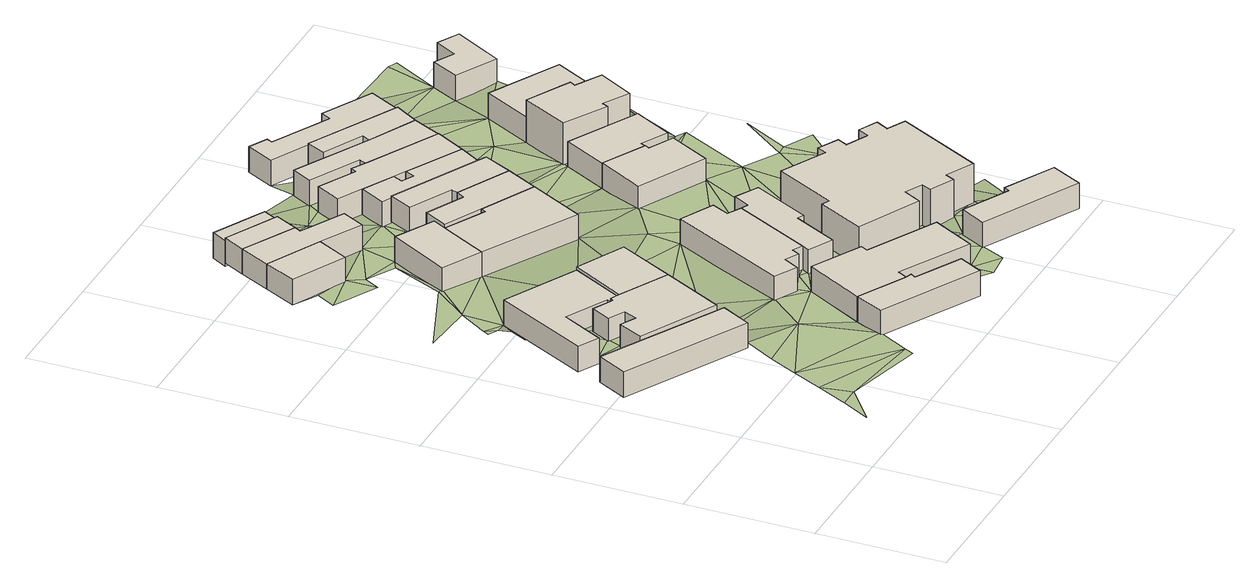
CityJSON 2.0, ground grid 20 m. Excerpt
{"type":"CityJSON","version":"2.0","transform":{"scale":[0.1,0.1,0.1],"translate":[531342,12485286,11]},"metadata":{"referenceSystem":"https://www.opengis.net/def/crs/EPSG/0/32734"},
"CityObjects":{
"building1":{"type":"Building","attributes":{"address":"34 Kingsley Road Salt River Cape Town","building":"house","building:levels":1,"building_height":4.1,"plus_code":"4FRW3F97+GPG","ground_height":12.04,"roof_height":16.14},"geometry":[{"type":"Solid","lod":"1","boundaries":[[[[0,1,2,3]],[[1,4,5,2]],[[4,6,7,5]],[[6,0,3,7]],[[3,2,5,7]],[[6,4,1,0]]]]}]},
"building2":{"type":"Building","attributes":{"address":"56 Tennyson Street Salt River Cape Town","building":"house","building:levels":1,"building_height":4.1,"plus_code":"4FRW3F97+HQJ","ground_height":11.59,"roof_height":15.69},"geometry":[{"type":"Solid","lod":"1","boundaries":[[[[8,9,10,11]],[[9,12,13,10]],[[12,14,15,13]],[[14,16,17,15]],[[16,18,19,17]],[[18,20,21,19]],[[20,22,23,21]],[[22,8,11,23]],[[11,10,13,15,17,19,21,23]],[[22,20,18,16,14,12,9,8]]]]}]},
"building3":{"type":"Building","attributes":{"address":"Kingsley Road Salt River Cape Town","building":"house","building:levels":1,"building_height":4.1,"plus_code":"4FRW3F97+GQV","ground_height":12.04,"roof_height":16.14},"geometry":[{"type":"Solid","lod":"1","boundaries":[[[[24,25,26,27]],[[25,28,29,26]],[[28,30,31,29]],[[30,32,33,31]],[[32,34,35,33]],[[34,36,37,35]],[[36,38,39,37]],[[38,40,41,39]],[[40,42,43,41]],[[42,44,45,43]],[[44,24,27,45]],[[27,26,29,31,33,35,37,39,41,43,45]],[[44,42,40,38,36,34,32,30,28,25,24]]]]}]},
"building4":{"type":"Building","attributes":{"address":"25 Goldsmith Road Salt River Cape Town","building":"house","building:levels":1,"building_height":4.1,"plus_code":"4FRW3F97+PPH","ground_height":10.77,"roof_height":14.87},"geometry":[{"type":"Solid","lod":"1","boundaries":[[[[46,47,48,49]],[[47,50,51,48]],[[50,52,53,51]],[[52,46,49,53]],[[49,48,51,53]],[[52,50,47,46]]]]}]},
"building5":{"type":"Building","attributes":{"address":"30 Kingsley Road Salt River Cape Town","building":"house","building:levels":1,"building_height":4.1,"plus_code":"4FRW3F97+HRC","ground_height":12.04,"roof_height":16.14},"geometry":[{"type":"Solid","lod":"1","boundaries":[[[[54,25,26,55]],[[25,24,27,26]],[[24,56,57,27]],[[56,54,55,57]],[[55,26,27,57]],[[56,24,25,54]]]]}]},
"building6":{"type":"Building","attributes":{"address":"23 Kingsley Road Salt River Cape Town","building":"house","building:levels":1,"building_height":4.1,"plus_code":"4FRW3F97+CVC","ground_height":12.57,"roof_height":16.67},"geometry":[{"type":"Solid","lod":"1","boundaries":[[[[58,59,60,61]],[[59,62,63,60]],[[62,64,65,63]],[[64,66,67,65]],[[66,68,69,67]],[[68,70,71,69]],[[70,58,61,71]],[[61,60,63,65,67,69,71]],[[70,68,66,64,62,59,58]]]]}]},
"building7":{"type":"Building","attributes":{"address":"23 Goldsmith Road Salt River Cape Town","building":"house","building:levels":1,"building_height":4.1,"plus_code":"4FRW3F97+PQP","ground_height":10.74,"roof_height":14.84},"geometry":[{"type":"Solid","lod":"1","boundaries":[[[[72,46,49,73]],[[46,52,53,49]],[[52,74,75,53]],[[74,76,77,75]],[[76,78,79,77]],[[78,80,81,79]],[[80,72,73,81]],[[73,49,53,75,77,79,81]],[[80,78,76,74,52,46,72]]]]}]},
"building8":{"type":"Building","attributes":{"address":"Tennyson Street","building":"house","building:levels":1,"building_height":4.1,"plus_code":"4FRW3F97+MQ9","ground_height":11.11,"roof_height":15.21},"geometry":[{"type":"Solid","lod":"1","boundaries":[[[[82,83,84,85]],[[83,86,87,84]],[[86,88,89,87]],[[88,90,91,89]],[[90,82,85,91]],[[85,84,87,89,91]],[[90,88,86,83,82]]]]}]},
"building9":{"type":"Building","attributes":{"address":"Goldsmith Road Salt River Cape Town","building":"house","building:levels":1,"building_height":4.1,"plus_code":"4FRW3F97+QQ3","ground_height":10.74,"roof_height":14.84},"geometry":[{"type":"Solid","lod":"1","boundaries":[[[[92,72,73,93]],[[72,80,81,73]],[[80,94,95,81]],[[94,92,93,95]],[[93,73,81,95]],[[94,80,72,92]]]]}]},
"building10":{"type":"Building","attributes":{"address":"19 Kingsley Road Salt River Cape Town","building":"house","building:levels":1,"building_height":4.1,"plus_code":"4FRW3F97+FV2","ground_height":12.57,"roof_height":16.67},"geometry":[{"type":"Solid","lod":"1","boundaries":[[[[70,68,69,71]],[[68,96,97,69]],[[96,98,99,97]],[[98,100,101,99]],[[100,102,103,101]],[[102,104,105,103]],[[104,106,107,105]],[[106,70,71,107]],[[71,69,97,99,101,103,105,107]],[[106,104,102,100,98,96,68,70]]]]}]},
"building11":{"type":"Building","attributes":{"address":"Goldsmith Road Salt River Cape Town","building":"house","building:levels":1,"building_height":4.1,"plus_code":"4FRW3F97+QQ8","ground_height":10.3,"roof_height":14.4},"geometry":[{"type":"Solid","lod":"1","boundaries":[[[[108,109,110,111]],[[109,112,113,110]],[[112,114,115,113]],[[114,108,111,115]],[[111,110,113,115]],[[114,112,109,108]]]]}]},
"building12":{"type":"Building","attributes":{"address":"Salt River Cape Town","building":"house","building:levels":1,"building_height":4.1,"plus_code":"4FRW3F97+GVF","ground_height":12.04,"roof_height":16.14},"geometry":[{"type":"Solid","lod":"1","boundaries":[[[[116,117,118,119]],[[117,120,121,118]],[[120,122,123,121]],[[122,124,125,123]],[[124,126,127,125]],[[126,128,129,127]],[[128,130,131,129]],[[130,132,133,131]],[[132,134,135,133]],[[134,116,119,135]],[[119,118,121,123,125,127,129,131,133,135]],[[134,132,130,128,126,124,122,120,117,116]]]]}]},
"building13":{"type":"Building","attributes":{"address":"28 Kingsley Road Salt River Cape Town","building":"house","building:levels":1,"building_height":4.1,"plus_code":"4FRW3F97+JRQ","ground_height":11.11,"roof_height":15.21},"geometry":[{"type":"Solid","lod":"1","boundaries":[[[[136,137,138,139]],[[137,140,141,138]],[[140,83,84,141]],[[83,82,85,84]],[[82,142,143,85]],[[142,136,139,143]],[[139,138,141,84,85,143]],[[142,82,83,140,137,136]]]]}]},
"building14":{"type":"Building","attributes":{"address":"Salt River Cape Town","building":"house","building:levels":1,"building_height":4.1,"plus_code":"4FRW3F97+GWC","ground_height":12.04,"roof_height":16.14},"geometry":[{"type":"Solid","lod":"1","boundaries":[[[[116,134,135,119]],[[134,144,145,135]],[[144,146,147,145]],[[146,148,149,147]],[[148,150,151,149]],[[150,152,153,151]],[[152,154,155,153]],[[154,156,157,155]],[[156,116,119,157]],[[119,135,145,147,149,151,153,155,157]],[[156,154,152,150,148,146,144,134,116]]]]}]},
"building15":{"type":"Building","attributes":{"address":"26 Kingsley Road Salt River Cape Town","building":"house","building:levels":1,"building_height":4.1,"plus_code":"4FRW3F97+MV6","ground_height":11.11,"roof_height":15.21},"geometry":[{"type":"Solid","lod":"1","boundaries":[[[[136,158,159,139]],[[158,160,161,159]],[[160,162,163,161]],[[162,164,165,163]],[[164,166,167,165]],[[166,137,138,167]],[[137,136,139,138]],[[139,159,161,163,165,167,138]],[[137,166,164,162,160,158,136]]]]}]},
"building16":{"type":"Building","attributes":{"address":"24 Kingsley Road Salt River Cape Town","building":"house","building:levels":1,"building_height":4.1,"plus_code":"4FRW3F97+MVM","ground_height":11.11,"roof_height":15.21},"geometry":[{"type":"Solid","lod":"1","boundaries":[[[[158,168,169,159]],[[168,170,171,169]],[[170,172,173,171]],[[172,174,175,173]],[[174,176,177,175]],[[176,160,161,177]],[[160,158,159,161]],[[159,169,171,173,175,177,161]],[[160,176,174,172,170,168,158]]]]}]},
"building17":{"type":"Building","attributes":{"address":"22 Kingsley Road Salt River Cape Town","building":"house","building:levels":1,"building_height":4.1,"plus_code":"4FRW3F97+PV3","ground_height":10.74,"roof_height":14.84},"geometry":[{"type":"Solid","lod":"1","boundaries":[[[[178,179,180,181]],[[179,182,183,180]],[[182,184,185,183]],[[184,186,187,185]],[[186,188,189,187]],[[188,190,191,189]],[[190,192,193,191]],[[192,194,195,193]],[[194,178,181,195]],[[181,180,183,185,187,189,191,193,195]],[[194,192,190,188,186,184,182,179,178]]]]}]},
"building18":{"type":"Building","attributes":{"address":"Chatham Road Salt River Cape Town","building":"house","building:levels":1,"building_height":4.1,"plus_code":"4FRW3F97+CX7","ground_height":12.63,"roof_height":16.73},"geometry":[{"type":"Solid","lod":"1","boundaries":[[[[196,197,198,199]],[[197,200,201,198]],[[200,202,203,201]],[[202,204,205,203]],[[204,206,207,205]],[[206,196,199,207]],[[199,198,201,203,205,207]],[[206,204,202,200,197,196]]]]}]},
"building19":{"type":"Building","attributes":{"address":"20 Kingsley Road Salt River Cape Town","building":"house","building:levels":1,"building_height":4.1,"plus_code":"4FRW3F97+PVG","ground_height":10.74,"roof_height":14.84},"geometry":[{"type":"Solid","lod":"1","boundaries":[[[[179,208,209,180]],[[208,210,211,209]],[[210,212,213,211]],[[212,214,215,213]],[[214,216,217,215]],[[216,218,219,217]],[[218,190,191,219]],[[190,188,189,191]],[[188,182,183,189]],[[182,179,180,183]],[[180,209,211,213,215,217,219,191,189,183]],[[182,188,190,218,216,214,212,210,208,179]]]]}]},
"building20":{"type":"Building","attributes":{"address":"Tennyson Street Masjied 68 Tennyson Street Salt River Cape Town","building":"church","building:levels":2,"amenity":"place_of_worship","building_height":6.9,"plus_code":"4FRW3F97+FWQ","ground_height":11.84,"roof_height":18.74},"geometry":[{"type":"Solid","lod":"1","boundaries":[[[[220,221,222,223]],[[221,224,225,222]],[[224,226,227,225]],[[226,228,229,227]],[[228,230,231,229]],[[230,232,233,231]],[[232,234,235,233]],[[234,236,237,235]],[[236,238,239,237]],[[238,240,241,239]],[[240,242,243,241]],[[242,244,245,243]],[[244,246,247,245]],[[246,248,249,247]],[[248,250,251,249]],[[250,252,253,251]],[[252,254,255,253]],[[254,256,257,255]],[[256,258,259,257]],[[258,220,223,259]],[[223,222,225,227,229,231,233,235,237,239,241,243,245,247,249,251,253,255,257,259]],[[258,256,254,252,250,248,246,244,242,240,238,236,234,232,230,228,226,224,221,220]]]]}]},
"building21":{"type":"Building","attributes":{"address":"18 Kingsley Road Salt River Cape Town","building":"house","building:levels":1,"building_height":4.1,"plus_code":"4FRW3F97+PVP","ground_height":10.62,"roof_height":14.72},"geometry":[{"type":"Solid","lod":"1","boundaries":[[[[260,261,262,263]],[[261,264,265,262]],[[264,266,267,265]],[[266,268,269,267]],[[268,270,271,269]],[[270,272,273,271]],[[272,260,263,273]],[[263,262,265,267,269,271,273]],[[272,270,268,266,264,261,260]]]]}]},
"building22":{"type":"Building","attributes":{"address":"15 Kingsley Road Salt River Cape Town","building":"house","building:levels":1,"building_height":4.1,"plus_code":"4FRW3F97+HWW","ground_height":11.32,"roof_height":15.42},"geometry":[{"type":"Solid","lod":"1","boundaries":[[[[274,275,276,277]],[[275,278,279,276]],[[278,280,281,279]],[[280,282,283,281]],[[282,284,285,283]],[[284,274,277,285]],[[277,276,279,281,283,285]],[[284,282,280,278,275,274]]]]}]},
"building23":{"type":"Building","attributes":{"address":"16 Kingsley Road Salt River Cape Town","building":"house","building:levels":1,"building_height":4.1,"plus_code":"4FRW3F97+QW2","ground_height":10.62,"roof_height":14.72},"geometry":[{"type":"Solid","lod":"1","boundaries":[[[[261,286,287,262]],[[286,288,289,287]],[[288,290,291,289]],[[290,292,293,291]],[[292,264,265,293]],[[264,261,262,265]],[[262,287,289,291,293,265]],[[264,292,290,288,286,261]]]]}]},
"building24":{"type":"Building","attributes":{"address":"14 Kingsley Road Salt River Cape Town","building":"house","building:levels":1,"building_height":4.1,"plus_code":"4FRW3F97+QW6","ground_height":10.35,"roof_height":14.45},"geometry":[{"type":"Solid","lod":"1","boundaries":[[[[294,295,296,297]],[[295,298,299,296]],[[298,300,301,299]],[[300,302,303,301]],[[302,304,305,303]],[[304,306,307,305]],[[306,308,309,307]],[[308,310,311,309]],[[310,294,297,311]],[[297,296,299,301,303,305,307,309,311]],[[310,308,306,304,302,300,298,295,294]]]]}]},
"building25":{"type":"Building","attributes":{"address":"13 Kingsley Road Salt River Cape Town","building":"house","building:levels":1,"building_height":4.1,"plus_code":"4FRW3F97+JXC","ground_height":11.32,"roof_height":15.42},"geometry":[{"type":"Solid","lod":"1","boundaries":[[[[275,274,312,313]],[[274,314,315,312]],[[314,316,317,315]],[[316,318,319,317]],[[318,320,321,319]],[[320,275,313,321]],[[313,312,315,317,319,321]],[[320,318,316,314,274,275]]]]}]},
"building26":{"type":"Building","attributes":{"address":"11 Kingsley Road Salt River Cape Town","building":"house","building:levels":2,"building_height":6.9,"plus_code":"4FRW3F97+MX3","ground_height":10.92,"roof_height":17.82},"geometry":[{"type":"Solid","lod":"1","boundaries":[[[[322,323,324,325]],[[323,326,327,324]],[[326,328,329,327]],[[328,330,331,329]],[[330,332,333,331]],[[332,334,335,333]],[[334,336,337,335]],[[336,322,325,337]],[[325,324,327,329,331,333,335,337]],[[336,334,332,330,328,326,323,322]]]]}]},
"building27":{"type":"Building","attributes":{"address":"9 Kingsley Road Salt River Cape Town","building":"house","building:levels":1,"building_height":4.1,"plus_code":"4FRW3F97+MXH","ground_height":10.92,"roof_height":15.02},"geometry":[{"type":"Solid","lod":"1","boundaries":[[[[322,336,338,339]],[[336,340,341,338]],[[340,342,343,341]],[[342,344,345,343]],[[344,346,347,345]],[[346,322,339,347]],[[339,338,341,343,345,347]],[[346,344,342,340,336,322]]]]}]},
"building28":{"type":"Building","attributes":{"address":"7 Kingsley Road Salt River Cape Town","building":"house","building:levels":1,"building_height":4.1,"plus_code":"4FRW3F98+P2C","ground_height":10.5,"roof_height":14.6},"geometry":[{"type":"Solid","lod":"1","boundaries":[[[[348,349,350,351]],[[349,352,353,350]],[[352,354,355,353]],[[354,356,357,355]],[[356,358,359,357]],[[358,348,351,359]],[[351,350,353,355,357,359]],[[358,356,354,352,349,348]]]]}]},
"terrain1":{"type":"TINRelief","geometry":[{"type":"CompositeSurface","lod":"1","boundaries":[[[360,361,362]],[[362,361,363]],[[364,363,361]],[[363,364,365]],[[366,367,368]],[[367,369,1]],[[364,361,370]],[[368,371,366]],[[366,371,372]],[[365,373,374]],[[375,371,368]],[[376,375,368]],[[364,377,365]],[[372,371,378]],[[379,9,380]],[[367,1,44]],[[381,382,383]],[[384,374,373]],[[9,383,380]],[[373,365,377]],[[381,383,9]],[[385,372,378]],[[381,9,386]],[[387,388,378]],[[378,388,385]],[[384,373,1]],[[386,389,390]],[[373,377,70]],[[44,1,391]],[[391,1,373]],[[9,392,386]],[[44,393,24]],[[389,386,394]],[[395,396,397]],[[396,395,47]],[[393,44,391]],[[106,373,70]],[[397,398,395]],[[54,392,9]],[[386,392,394]],[[391,373,106]],[[395,398,399]],[[389,394,400]],[[106,401,391]],[[402,403,404]],[[400,394,88]],[[395,399,405]],[[406,407,402]],[[122,24,393]],[[400,88,399]],[[407,403,402]],[[408,401,106]],[[122,393,391]],[[52,395,405]],[[401,408,409]],[[405,399,88]],[[408,106,410]],[[411,392,54]],[[410,106,412]],[[24,122,56]],[[106,104,412]],[[54,56,411]],[[413,403,407]],[[414,415,408]],[[408,410,414]],[[405,88,416]],[[80,78,76]],[[417,410,412]],[[418,104,102]],[[104,418,412]],[[88,86,416]],[[407,419,413]],[[412,418,417]],[[83,166,86]],[[420,94,80]],[[421,166,83]],[[420,80,76]],[[86,166,164]],[[416,86,164]],[[418,102,422]],[[416,423,405]],[[419,424,413]],[[56,122,425]],[[56,425,411]],[[76,405,423]],[[94,420,426]],[[417,418,427]],[[416,164,174]],[[166,421,428]],[[423,416,174]],[[413,424,429]],[[76,218,420]],[[417,427,148]],[[426,420,430]],[[76,423,218]],[[422,413,429]],[[431,418,422]],[[172,423,174]],[[174,164,176]],[[425,122,120]],[[427,150,148]],[[420,218,216]],[[160,164,162]],[[427,432,150]],[[218,423,190]],[[433,430,420]],[[160,176,164]],[[116,120,117]],[[422,429,434]],[[216,433,420]],[[435,411,425]],[[422,436,431]],[[154,120,116]],[[154,116,156]],[[437,411,438]],[[120,435,425]],[[150,432,439]],[[434,436,422]],[[438,411,435]],[[440,430,433]],[[436,441,431]],[[216,212,433]],[[439,152,150]],[[441,436,442]],[[212,216,214]],[[436,434,443]],[[444,445,446]],[[444,447,445]],[[154,448,120]],[[275,437,438]],[[433,212,449]],[[443,434,202]],[[275,438,435]],[[434,204,202]],[[435,120,448]],[[439,450,152]],[[152,448,154]],[[440,451,308]],[[212,210,449]],[[452,453,443]],[[439,454,450]],[[452,443,202]],[[320,455,437]],[[451,440,456]],[[320,437,275]],[[450,457,152]],[[454,458,450]],[[452,202,459]],[[460,170,168]],[[455,461,168]],[[459,202,462]],[[457,448,152]],[[202,200,462]],[[457,450,458]],[[459,463,452]],[[456,464,451]],[[320,461,455]],[[452,463,465]],[[460,168,466]],[[467,463,459]],[[468,459,462]],[[230,228,232]],[[168,461,466]],[[448,457,469]],[[469,274,470]],[[232,471,458]],[[472,452,465]],[[473,460,466]],[[228,226,232]],[[463,474,465]],[[274,469,314]],[[458,475,457]],[[320,476,461]],[[469,477,314]],[[226,471,232]],[[471,475,458]],[[466,261,473]],[[466,461,322]],[[224,478,472]],[[224,471,226]],[[479,469,457]],[[476,320,480]],[[477,469,479]],[[475,471,481]],[[466,346,261]],[[482,480,477]],[[483,476,484]],[[479,482,477]],[[466,322,346]],[[346,286,261]],[[484,476,480]],[[485,481,471]],[[486,487,286]],[[475,481,488]],[[486,286,346]],[[480,482,489]],[[484,480,489]],[[490,491,492]],[[486,346,349]],[[492,484,489]],[[490,493,340]],[[487,486,348]],[[492,493,490]],[[494,489,482]],[[495,487,348]],[[349,348,486]],[[496,492,489]],[[493,492,496]],[[346,497,349]],[[344,498,346]],[[346,498,497]],[[493,496,344]],[[348,499,495]],[[348,500,499]]]}]}
},
"vertices":[
[202,278,19],[227,325,19],[227,325,60],[202,278,60],[34,429,19],[34,429,60],[9,382,19],[9,382,60],
[247,558,14],[131,618,14],[131,618,55],[247,558,55],[55,471,14],[55,471,55],[88,454,14],[88,454,55],[123,520,14],[123,520,55],[189,486,14],[189,486,55],[187,480,14],[187,480,55],[202,473,14],[202,473,55],
[279,433,19],[202,473,19],[202,473,60],[279,433,60],[187,480,19],[187,480,60],[183,475,19],[183,475,60],[151,491,19],[151,491,60],[135,461,19],[135,461,60],[161,447,19],[161,447,60],[151,426,19],[151,426,60],[127,439,19],[127,439,60],[107,400,19],[107,400,60],[229,337,19],[229,337,60],
[102,965,6],[77,915,6],[77,915,47],[102,965,47],[162,872,6],[162,872,47],[188,922,6],[188,922,47],
[247,558,19],[247,558,60],[324,520,19],[324,520,60],
[300,119,24],[455,36,24],[455,36,65],[300,119,65],[475,73,24],[475,73,65],[403,112,24],[403,112,65],[408,120,24],[408,120,65],[398,123,24],[398,123,65],[322,164,24],[322,164,65],
[126,1013,6],[126,1013,47],[253,886,6],[253,886,47],[272,922,6],[272,922,47],[203,959,6],[203,959,47],[209,969,6],[209,969,47],
[247,702,9],[287,776,9],[287,776,50],[247,702,50],[299,797,9],[299,797,50],[237,830,9],[237,830,50],[185,735,9],[185,735,50],
[144,1047,6],[144,1047,47],[227,1004,6],[227,1004,47],
[406,138,24],[406,138,65],[517,78,24],[517,78,65],[553,145,24],[553,145,65],[444,203,24],[444,203,65],[450,214,24],[450,214,65],[372,256,24],[372,256,65],
[158,1071,1],[144,1047,1],[144,1047,42],[158,1071,42],[227,1004,1],[227,1004,42],[240,1029,1],[240,1029,42],
[487,413,19],[466,425,19],[466,425,60],[487,413,60],[479,452,19],[479,452,60],[426,479,19],[426,479,60],[333,295,19],[333,295,60],[369,276,19],[369,276,60],[382,300,19],[382,300,60],[404,289,19],[404,289,60],[410,301,19],[410,301,60],[426,293,19],[426,293,60],
[441,707,9],[355,750,9],[355,750,50],[441,707,50],[351,742,9],[351,742,50],[395,620,9],[395,620,50],
[419,281,19],[419,281,60],[458,261,19],[458,261,60],[493,330,19],[493,330,60],[504,325,19],[504,325,60],[549,414,19],[549,414,60],[512,434,19],[512,434,60],[498,408,19],[498,408,60],
[467,757,9],[467,757,50],[383,799,9],[383,799,50],[375,786,9],[375,786,50],[315,816,9],[315,816,50],[296,780,9],[296,780,50],
[489,801,9],[489,801,50],[478,807,9],[478,807,50],[337,879,9],[337,879,50],[319,843,9],[319,843,50],[387,809,9],[387,809,50],
[478,807,6],[500,843,6],[500,843,47],[478,807,47],[412,890,6],[412,890,47],[405,875,6],[405,875,47],[386,885,6],[386,885,47],[393,900,6],[393,900,47],[343,926,6],[343,926,47],[322,886,6],[322,886,47],[337,879,6],[337,879,47],
[577,85,25],[730,6,25],[730,6,66],[577,85,66],[755,55,25],[755,55,66],[676,96,25],[676,96,66],[671,87,25],[671,87,66],[598,125,25],[598,125,66],
[526,890,6],[526,890,47],[411,950,6],[411,950,47],[389,963,6],[389,963,47],[384,954,6],[384,954,47],[325,985,6],[325,985,47],[305,946,6],[305,946,47],
[757,282,17],[728,297,17],[728,297,86],[757,282,86],[739,317,17],[739,317,86],[709,332,17],[709,332,86],[700,314,17],[700,314,86],[665,331,17],[665,331,86],[673,347,17],[673,347,86],[641,364,17],[641,364,86],[634,349,17],[634,349,86],[562,386,17],[562,386,86],[514,291,17],[514,291,86],[502,297,17],[502,297,86],[465,225,17],[465,225,86],[564,176,17],[564,176,86],[579,204,17],[579,204,86],[606,190,17],[606,190,86],[599,175,17],[599,175,86],[637,156,17],[637,156,86],[644,170,17],[644,170,86],[688,148,17],[688,148,86],
[526,890,5],[548,935,5],[548,935,46],[526,890,46],[473,972,5],[473,972,46],[354,1035,5],[354,1035,46],[337,1004,5],[337,1004,46],[417,962,5],[417,962,46],[411,950,5],[411,950,46],
[602,609,12],[534,645,12],[534,645,53],[602,609,53],[495,573,12],[495,573,53],[603,518,12],[603,518,53],[637,582,12],[637,582,53],[598,602,12],[598,602,53],
[571,972,5],[571,972,46],[430,1046,5],[430,1046,46],[415,1017,5],[415,1017,46],[479,985,5],[479,985,46],
[571,972,2],[597,1022,2],[597,1022,43],[571,972,43],[517,1064,2],[517,1064,43],[509,1048,2],[509,1048,43],[418,1096,2],[418,1096,43],[422,1105,2],[422,1105,43],[393,1120,2],[393,1120,43],[370,1077,2],[370,1077,43],[430,1046,2],[430,1046,43],
[602,609,52],[534,645,52],[606,617,12],[606,617,52],[648,595,12],[648,595,52],[680,655,12],[680,655,52],[570,713,12],[570,713,52],
[613,795,8],[575,722,8],[575,722,77],[613,795,77],[642,684,8],[642,684,77],[646,693,8],[646,693,77],[687,670,8],[687,670,77],[718,726,8],[718,726,77],[677,749,8],[677,749,77],[682,758,8],[682,758,77],
[682,758,49],[613,795,49],[685,765,8],[685,765,49],[728,743,8],[728,743,49],[764,811,8],[764,811,49],[652,870,8],[652,870,49],
[708,977,3],[686,934,3],[686,934,44],[708,977,44],[751,900,3],[751,900,44],[793,976,3],[793,976,44],[759,994,3],[759,994,44],[740,960,3],[740,960,44],
[78,43,29],[134,87,30],[102,87,29],[128,137,29],[274,70,28],[152,185,28],[88,454,25],[107,400,25],[127,439,25],[34,429,26],[267,56,28],[135,461,25],[123,520,25],[284,237,24],[174,229,28],[161,447,25],[151,426,25],[300,119,28],[151,491,25],[89,567,25],[102,592,25],[104,636,14],[99,627,14],[115,619,14],[202,278,28],[189,486,25],[134,682,14],[183,475,25],[187,480,25],[178,737,14],[42,686,17],[333,295,24],[247,702,12],[284,387,19],[185,735,14],[162,872,10],[108,890,10],[92,860,10],[162,823,10],[175,847,10],[223,822,9],[369,276,24],[408,120,28],[406,138,28],[398,123,28],[253,886,9],[403,112,28],[475,73,28],[404,289,24],[382,300,24],[419,281,24],[395,620,12],[434,237,24],[517,78,27],[426,293,24],[410,301,24],[284,832,9],[458,261,24],[465,225,24],[517,42,27],[284,982,6],[351,742,12],[553,145,27],[322,886,9],[559,47,27],[434,532,19],[240,1029,6],[502,297,24],[355,750,12],[577,85,27],[276,1061,2],[564,176,23],[514,291,23],[337,1004,6],[598,125,27],[495,573,19],[599,175,23],[441,707,12],[434,682,12],[562,386,19],[354,1035,6],[579,204,23],[606,190,23],[637,156,27],[386,885,9],[412,890,9],[393,900,9],[405,875,9],[603,518,19],[417,962,6],[585,387,19],[415,1017,6],[688,148,25],[644,170,23],[634,349,19],[467,757,12],[473,972,6],[655,485,19],[641,364,19],[720,107,25],[500,843,9],[575,722,12],[735,87,25],[722,173,21],[479,985,6],[735,237,21],[585,832,8],[749,158,25],[789,69,25],[637,582,19],[598,602,19],[735,387,17],[757,282,21],[526,890,8],[741,207,21],[715,454,17],[642,684,12],[648,595,19],[728,297,21],[714,596,17],[680,655,14],[732,456,17],[697,605,17],[646,693,12],[687,670,14],[778,432,17],[585,982,5],[597,1022,5],[770,528,17],[735,682,14],[682,758,14],[677,749,14],[718,726,14],[728,743,14],[762,728,14],[618,1064,2],[753,733,14],[751,900,8],[735,832,8],[734,1058,3],[748,1051,3]
]}
